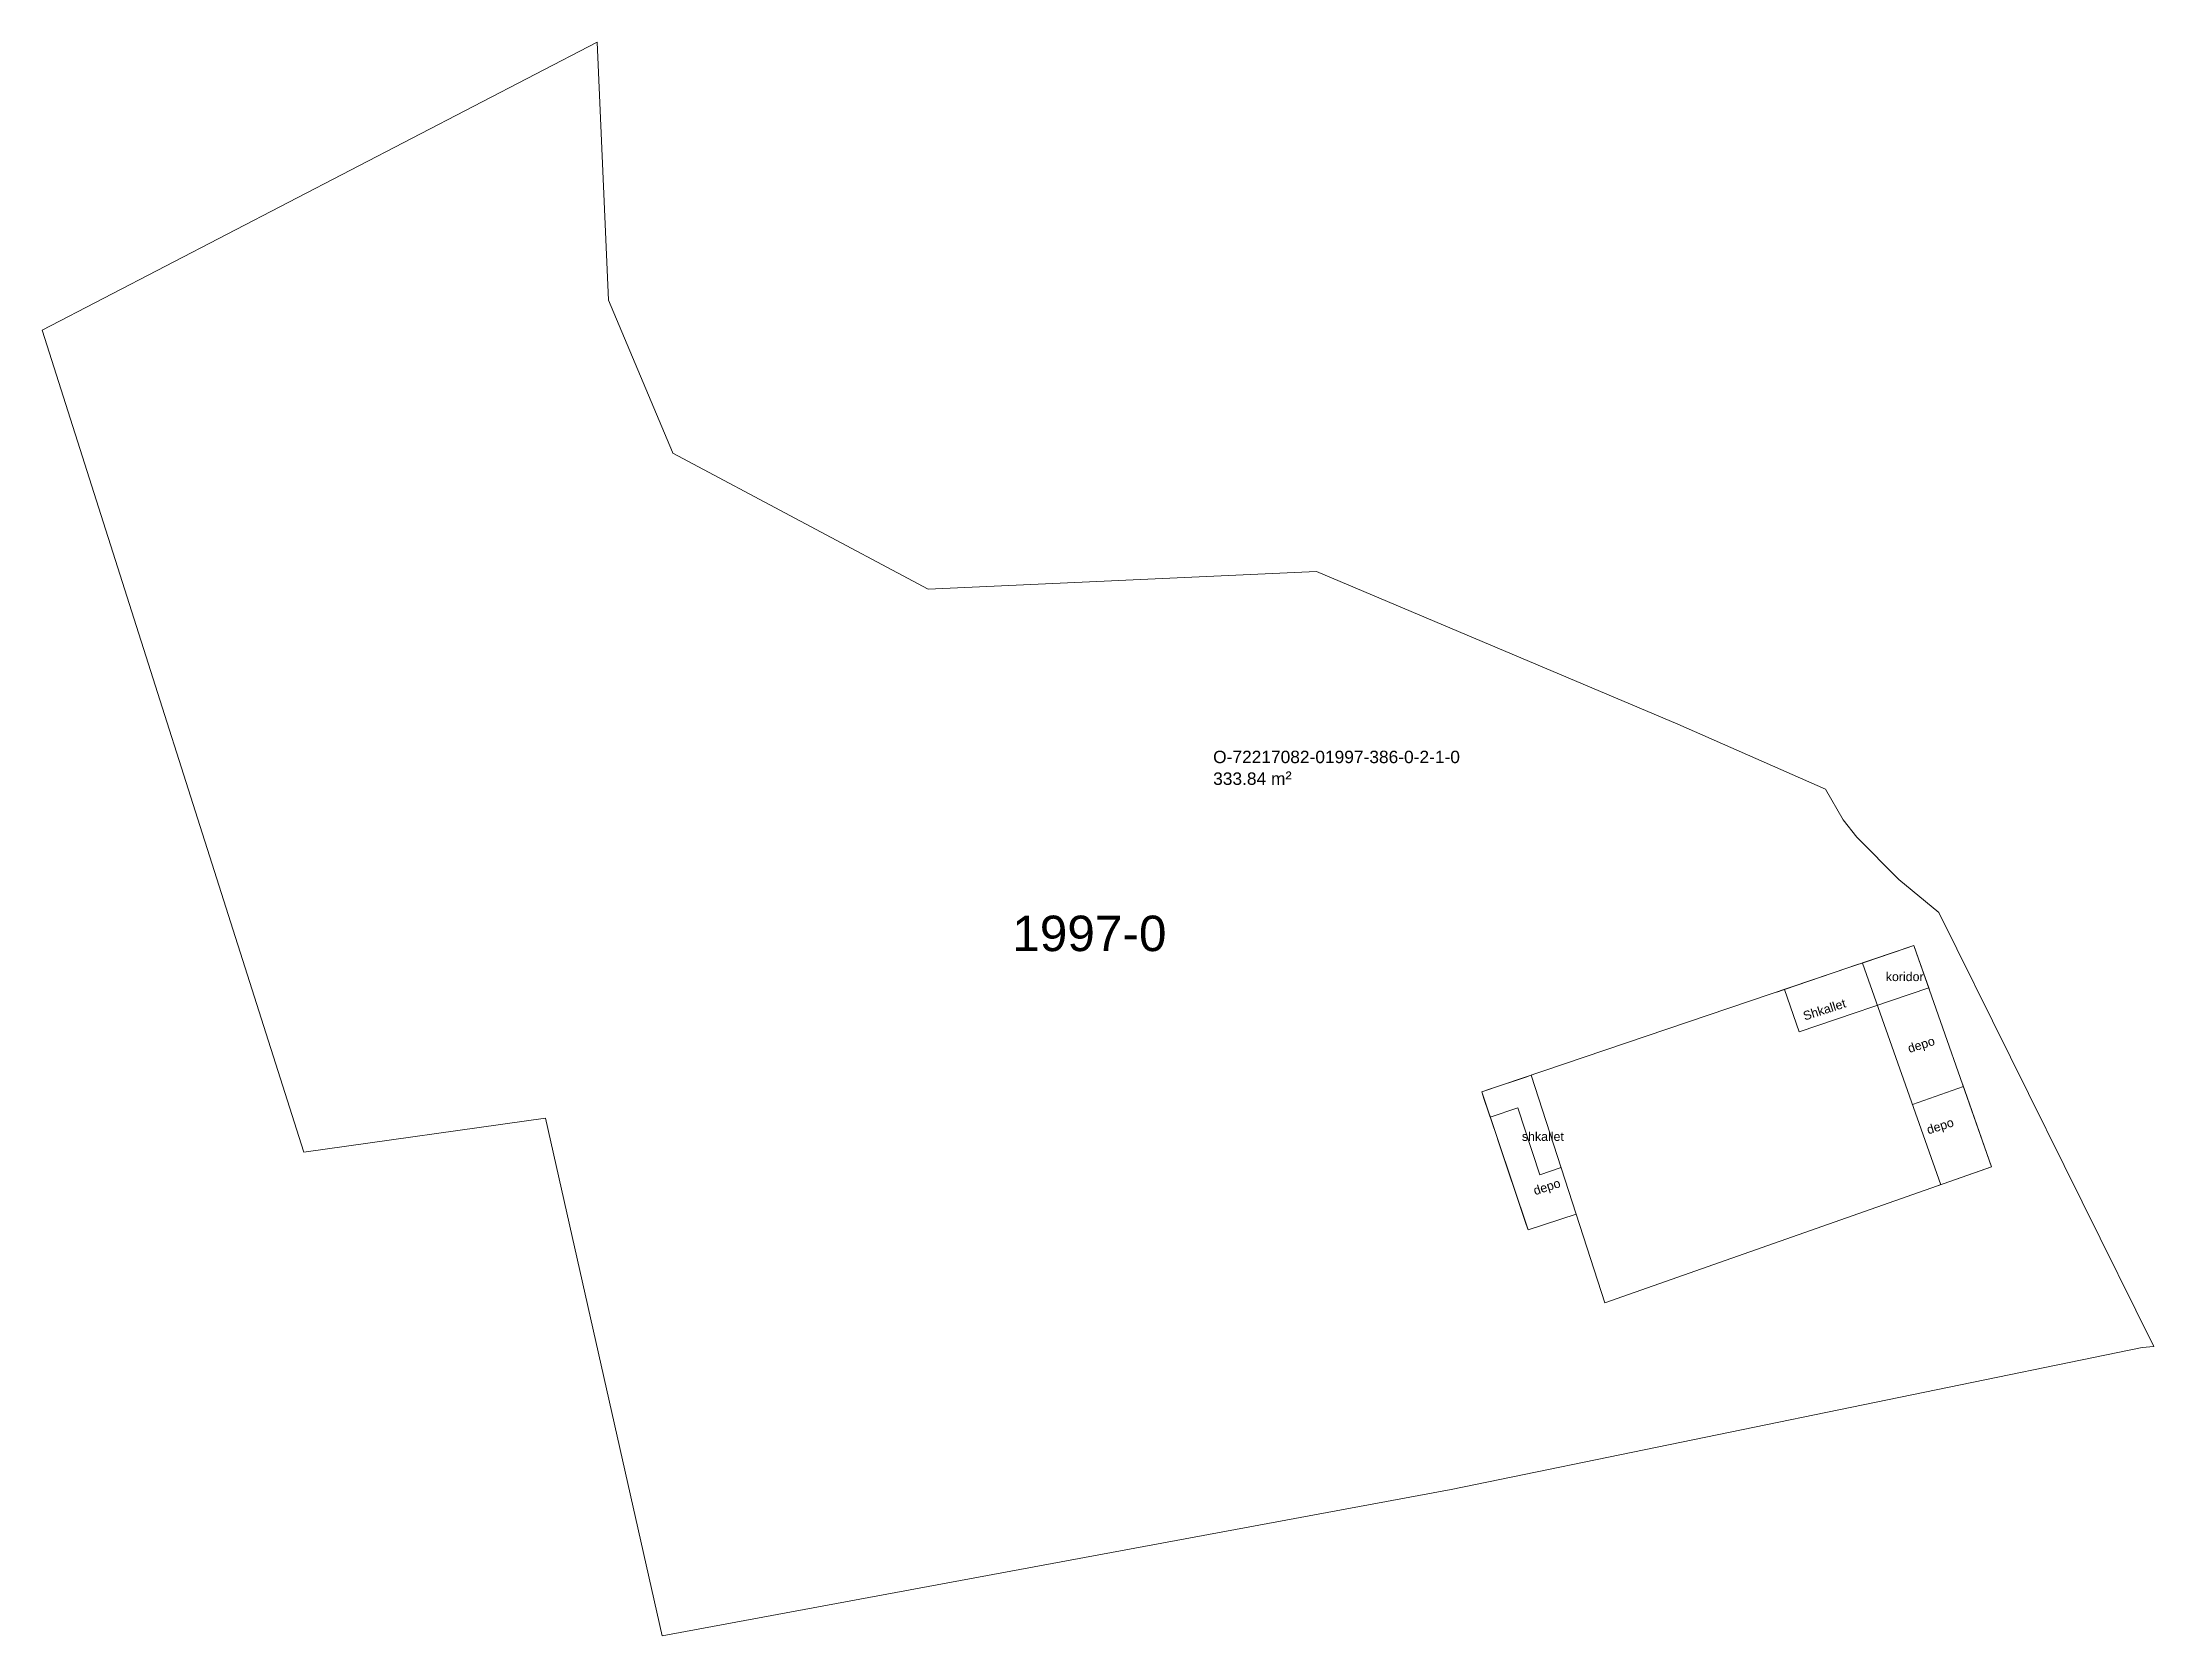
# Model space of a CAD drawing. Header units: metres. Extents: x 7517843 to 7517962, y 4692655 to 4692745.
import ezdxf

# ---------------------------------------------------------------- set-up
doc = ezdxf.new("R2010")
doc.units = ezdxf.units.M
for name, color, linetype, lineweight in [('bodrumi', 1, 'Continuous', 0), ('kati 0', 7, 'Continuous', 0), ('Parcela baze', 7, 'Continuous', 0)]:
    doc.layers.add(name, color=color, linetype=linetype, lineweight=lineweight)
doc.layers.add('Etazha', color=7, linetype='Continuous')
doc.layers.add('Nr Parceles Baze', color=7, linetype='Continuous')
doc.styles.get("Standard").update_dxf_attribs({"font": 'arial.ttf'})

msp = doc.modelspace()

# ---------------------------------------------------------------- linework, layer by layer
at = {"layer": 'bodrumi', "elevation": 611.87, "flags": 128}
msp.add_lwpolyline([(7517924.16, 4692685.9), (7517948.52, 4692694.15), (7517952.91, 4692681.68), (7517931.1, 4692674), (7517929.48, 4692679), (7517926.77, 4692678.12)], close=True, dxfattribs=at)
for points in [[(7517945.63, 4692693.17), (7517950.04, 4692680.67)], [(7517941.22, 4692691.68), (7517942.06, 4692689.29)], [(7517949.36, 4692691.77), (7517942.06, 4692689.29)], [(7517929.48, 4692679), (7517926.94, 4692686.84)], [(7517951.32, 4692686.21), (7517948.44, 4692685.2)], [(7517924.64, 4692684.48), (7517926.2, 4692685.01)], [(7517927.43, 4692681.23), (7517926.2, 4692685.01)], [(7517927.43, 4692681.23), (7517928.63, 4692681.63)]]:
    msp.add_lwpolyline(points, dxfattribs=at)
at = {"layer": 'kati 0', "elevation": 611.87, "flags": 128}
for points in [[(7517948.52, 4692694.15), (7517948.09, 4692694.01), (7517945.77, 4692693.22), (7517945.35, 4692693.08), (7517941.22, 4692691.68), (7517940.79, 4692691.53)], [(7517948.52, 4692694.15), (7517948.24, 4692694.06), (7517945.77, 4692693.22), (7517945.49, 4692693.13)], [(7517948.52, 4692694.15), (7517948.67, 4692693.73), (7517949.36, 4692691.77), (7517949.44, 4692691.53)], [(7517924.16, 4692685.9), (7517924.6, 4692686.05), (7517926.7, 4692686.76), (7517926.98, 4692686.86)], [(7517952.91, 4692681.68), (7517951.27, 4692686.35)], [(7517924.16, 4692685.9), (7517924.3, 4692685.47), (7517924.97, 4692683.5), (7517925.11, 4692683.08), (7517926.61, 4692678.59), (7517926.75, 4692678.16)], [(7517924.16, 4692685.9), (7517924.64, 4692684.48)], [(7517952.91, 4692681.68), (7517952.63, 4692681.58), (7517950.18, 4692680.72), (7517949.89, 4692680.62)]]:
    msp.add_lwpolyline(points, dxfattribs=at)
at = {"layer": 'Parcela baze'}
msp.add_lwpolyline([(7517944.53, 4692701.24), (7517945.31, 4692700.27), (7517947.68, 4692697.88), (7517949.94, 4692696.01), (7517962.05, 4692671.54), (7517961.39, 4692671.48), (7517922.44, 4692663.49), (7517877.94, 4692655.24), (7517871.36, 4692684.43), (7517857.73, 4692682.5), (7517842.98, 4692728.85), (7517874.27, 4692745.09), (7517874.91, 4692730.55), (7517878.53, 4692721.98), (7517878.55, 4692721.92), (7517892.94, 4692714.25), (7517914.84, 4692715.25), (7517935.22, 4692706.63), (7517943.54, 4692702.97), (7517944.53, 4692701.24)], dxfattribs=at)

# ---------------------------------------------------------------- texts
at = {"layer": 'Etazha', "insert": (7517909.01, 4692705.14), "char_height": 0.7, "width": 11.2961, "attachment_point": 1}
msp.add_mtext('O-72217082-01997-386-0-2-1-0\\P333.84 m{\\H1.0833x;²}', dxfattribs=at)
at = {"layer": 'Etazha', "char_height": 0.5, "attachment_point": 1}
for s, insert in [('koridor', (7517946.94, 4692692.65)), ('shkallet', (7517926.42, 4692683.64))]:
    msp.add_mtext_dynamic_manual_height_columns(s, width=0.8346, gutter_width=1, heights=[0], dxfattribs=dict(at, insert=insert))
at = {"layer": 'Etazha', "char_height": 0.5, "attachment_point": 1, "rotation": 17.8567}
for s, insert in [('Shkallet', (7517942.22, 4692690.4)), ('depo', (7517948.12, 4692688.57)), ('depo', (7517949.19, 4692683.98)), ('depo', (7517927.01, 4692680.55))]:
    msp.add_mtext_dynamic_manual_height_columns(s, width=0.8346, gutter_width=1, heights=[0], dxfattribs=dict(at, insert=insert))
at = {"layer": 'Nr Parceles Baze'}
msp.add_text('1997-0', height=2, dxfattribs=at).set_placement((7517897.68, 4692693.84))

doc.saveas('drawing.dxf')
